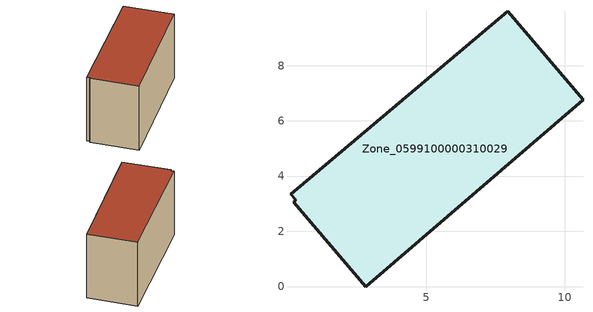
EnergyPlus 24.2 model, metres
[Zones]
Zone_0599100000310029
 floor ground (C_G): 0.27,3.14 0.08,3.34 7.95,9.96 10.67,6.77 2.81,0 0.19,3.06 z0
 wall outside (C_F): 10.67,6.77 7.95,9.96 0.08,3.34 0.27,3.14 0.19,3.06 2.81,0 10.67,6.77 z0:6.07
 roof outside (C_R): 0.08,3.34 0.27,3.14 0.19,3.06 2.81,0 10.67,6.77 7.95,9.96 z6.07
[BUILDING]
Pand.0599100000310029: North Axis=0; Terrain=City; Loads Convergence Tolerance Value=0.04; Temperature Convergence Tolerance Value=0.4; Solar Distribution=FullExterior; Maximum Number of Warmup Days=25; Minimum Number of Warmup Days=1
[Site:Location]
Rotterdam.The.Hague.AP_ZH_NLD Design_Conditions: Latitude=51.96; Longitude=4.45; Time Zone=1; Elevation=-4.5
[SITE:GROUNDTEMPERATURE:BUILDINGSURFACE]
18, 18, 18, 18, 18, 18, 18, 18, 18, 18, 18, 18
[MATERIAL] Thermal Absorptance=0.9; Solar Absorptance=0.7; Visible Absorptance=0.7
Name | Roughness | Thickness | Conductivity | Density | Specific Heat
G.TI.1946 | MediumSmooth | 0.15 | 1 | 540 | 1210
F.TI.1946 | Rough | 0.3 | 0.857143 | 1920 | 840
R.TI.1946 | MediumRough | 0.2 | 0.1 | 1500 | 1000
[CONSTRUCTION]
C_G: G.TI.1946
C_F: F.TI.1946
C_R: R.TI.1946
[ZONE]
Zone_0599100000310029: Type=1; Multiplier=1; Ceiling Height=Autocalculate; Volume=Autocalculate; Floor Area=autocalculate; Part of Total Floor Area=Yes
[ZONEINFILTRATION:DESIGNFLOWRATE]
Infil_Zone_0599100000310029: Zone or ZoneList or Space or SpaceList=Zone_0599100000310029; Schedule=AlwaysOn; Design Flow Rate Calculation Method=Flow/Area; Flow Rate per Floor Area=0.003; Constant Term Coefficient=1; Temperature Term Coefficient=0; Velocity Term Coefficient=0; Velocity Squared Term Coefficient=0
[HVACTEMPLATE:ZONE:IDEALLOADSAIRSYSTEM]
Zone_0599100000310029: Maximum Heating Supply Air Temperature=50; Minimum Cooling Supply Air Temperature=13; Maximum Heating Supply Air Humidity Ratio=0.0156; Minimum Cooling Supply Air Humidity Ratio=0.0077; Heating Limit=NoLimit; Cooling Limit=NoLimit; Dehumidification Control Type=ConstantSensibleHeatRatio; Cooling Sensible Heat Ratio=0.7; Dehumidification Setpoint=60; Humidification Control Type=None; Humidification Setpoint=30; Outdoor Air Method=None; Outdoor Air Flow Rate per Person=0.00944; Outdoor Air Flow Rate per Zone Floor Area=0; Outdoor Air Flow Rate per Zone=0; Demand Controlled Ventilation Type=None; Outdoor Air Economizer Type=NoEconomizer; Heat Recovery Type=None; Sensible Heat Recovery Effectiveness=0.7; Latent Heat Recovery Effectiveness=0.65
[ZONECONTROL:THERMOSTAT]
ThermostatControl_Zone_0599100000310029: Zone or ZoneList=Zone_0599100000310029; Control Type Schedule=DualSetpointControlType; Control 1=Thermostat_Zone_0599100000310029; Temperature Difference Between Cutout And Setpoint=0
[THERMOSTATSETPOINT:DUALSETPOINT]
Thermostat_Zone_0599100000310029: Heating Setpoint Temperature Schedule=HeatingSetpoint_Zone_0599100000310029; Cooling Setpoint Temperature Schedule=CoolingSetpoint_Zone_0599100000310029
[SCHEDULE:COMPACT]
HeatingSetpoint_Zone_0599100000310029: Through: 12/31, For: AllDays, Until: 24:00, 21
CoolingSetpoint_Zone_0599100000310029: Through: 12/31, For: AllDays, Until: 24:00, 24
DualSetpointControlType: Through: 12/31, For: AllDays, Until: 24:00, 4
AlwaysOn: Through: 12/31, For: AllDays, Until: 24:00, 1
